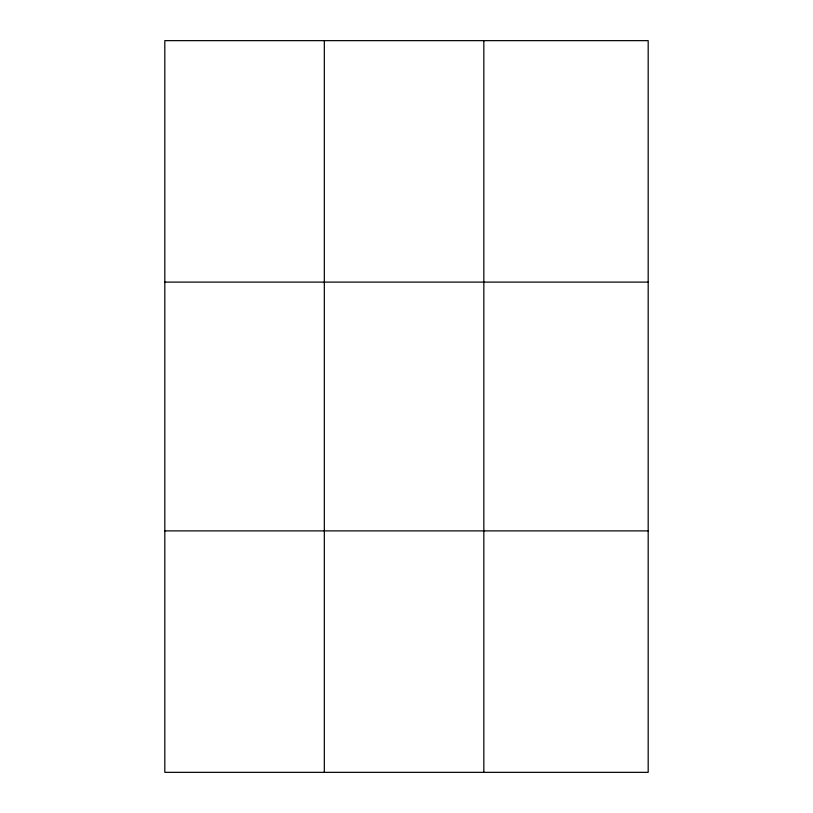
<?xml version="1.0" encoding="UTF-8"?>
<svg xmlns="http://www.w3.org/2000/svg" width="813" height="813" viewBox="0 0 813 813"><rect width="100%" height="100%" fill="white"/><g stroke="black" fill="none" stroke-linecap="round" stroke-linejoin="round"><path stroke-width="1.22" d="M324.326 772.35L324.326 40.65M483.837 772.35L483.837 40.65M648.185 530.889L648.185 772.35L164.815 772.35L164.815 40.65L648.185 40.65L648.185 530.889L164.815 530.889M164.815 282.111L648.185 282.111"/></g></svg>
